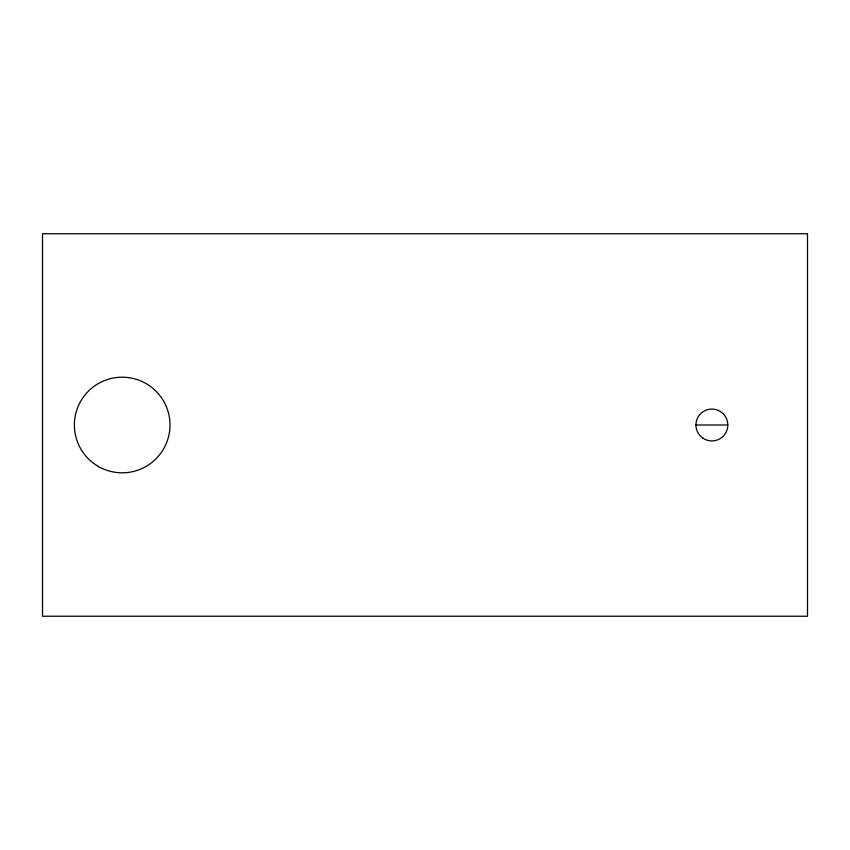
<?xml version="1.0" encoding="UTF-8"?>
<svg xmlns="http://www.w3.org/2000/svg" width="850" height="850" viewBox="0 0 850 850"><rect width="100%" height="100%" fill="white"/><g stroke="black" fill="none" stroke-linecap="round" stroke-linejoin="round"><path stroke-width="1.27" d="M695.938 425L727.812 425M807.5 233.75L42.5 233.75L42.5 616.25L807.5 616.25L807.5 233.75M98.281 466.406A47.812 47.812 0 0 0 170 425A47.812 47.812 0 0 0 98.281 383.594A47.812 47.812 0 0 0 98.281 466.406M702.918 438.186A15.938 15.938 0 0 0 727.77 426.158A15.938 15.938 0 0 0 704.937 410.656A15.938 15.938 0 0 0 702.918 438.186"/></g></svg>
